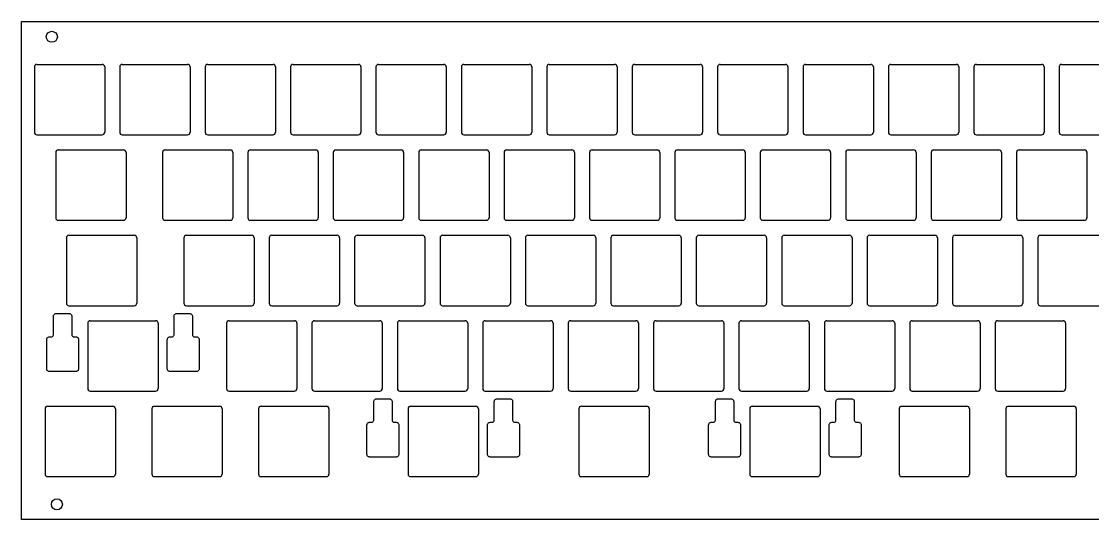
# Model space of a CAD drawing. Extents: x 54 to 889, y -223 to 315.
# Drawn here: x 81.8 to 295, y 215.7 to 314.8 of the extents above; entities that cross this region are included whole.
import ezdxf

# ---------------------------------------------------------------- set-up
doc = ezdxf.new("R2010")
doc.units = 0
doc.layers.get('0').update_dxf_attribs({"linetype": 'CONTINUOUS'})
doc.layers.add('BLACK', color=7, linetype='CONTINUOUS')

msp = doc.modelspace()

# ---------------------------------------------------------------- linework, layer by layer
for p, q in [((84.33, 305.74), (84.33, 292.74)), ((84.83, 306.24), (97.83, 306.24)), ((98.33, 305.74), (98.33, 292.74)), ((101.33, 305.74), (101.33, 292.74)), ((101.83, 306.24), (114.83, 306.24)), ((115.33, 305.74), (115.33, 292.74)), ((118.33, 305.74), (118.33, 292.74)), ((118.83, 306.24), (131.83, 306.24)), ((132.33, 305.74), (132.33, 292.74)), ((135.33, 305.74), (135.33, 292.74)), ((135.83, 306.24), (148.83, 306.24)), ((149.33, 305.74), (149.33, 292.74)), ((152.33, 305.74), (152.33, 292.74)), ((152.83, 306.24), (165.83, 306.24)), ((166.33, 305.74), (166.33, 292.74)), ((169.33, 305.74), (169.33, 292.74)), ((169.83, 306.24), (182.83, 306.24)), ((183.33, 305.74), (183.33, 292.74)), ((186.33, 305.74), (186.33, 292.74)), ((186.83, 306.24), (199.83, 306.24)), ((200.33, 305.74), (200.33, 292.74)), ((203.33, 305.74), (203.33, 292.74)), ((203.83, 306.24), (216.83, 306.24)), ((217.33, 305.74), (217.33, 292.74)), ((220.33, 305.74), (220.33, 292.74)), ((220.83, 306.24), (233.83, 306.24)), ((234.33, 305.74), (234.33, 292.74)), ((237.33, 305.74), (237.33, 292.74)), ((237.83, 306.24), (250.83, 306.24)), ((251.33, 305.74), (251.33, 292.74)), ((254.33, 305.74), (254.33, 292.74)), ((254.83, 306.24), (267.83, 306.24)), ((268.33, 305.74), (268.33, 292.74)), ((271.33, 305.74), (271.33, 292.74)), ((271.83, 306.24), (284.83, 306.24)), ((285.33, 305.74), (285.33, 292.74)), ((288.33, 305.74), (288.33, 292.74)), ((288.83, 306.24), (301.83, 306.24)), ((84.83, 292.24), (97.83, 292.24)), ((101.83, 292.24), (114.83, 292.24)), ((118.83, 292.24), (131.83, 292.24)), ((135.83, 292.24), (148.83, 292.24)), ((152.83, 292.24), (165.83, 292.24)), ((169.83, 292.24), (182.83, 292.24)), ((186.83, 292.24), (199.83, 292.24)), ((203.83, 292.24), (216.83, 292.24)), ((220.83, 292.24), (233.83, 292.24)), ((237.83, 292.24), (250.83, 292.24)), ((254.83, 292.24), (267.83, 292.24)), ((271.83, 292.24), (284.83, 292.24)), ((288.83, 292.24), (301.83, 292.24)), ((88.58, 288.74), (88.58, 275.74)), ((89.08, 289.24), (102.08, 289.24)), ((102.58, 288.74), (102.58, 275.74)), ((109.83, 288.74), (109.83, 275.74)), ((110.33, 289.24), (123.33, 289.24)), ((123.83, 288.74), (123.83, 275.74)), ((126.83, 288.74), (126.83, 275.74)), ((127.33, 289.24), (140.33, 289.24)), ((140.83, 288.74), (140.83, 275.74)), ((143.83, 288.74), (143.83, 275.74)), ((144.33, 289.24), (157.33, 289.24)), ((157.83, 288.74), (157.83, 275.74)), ((160.83, 288.74), (160.83, 275.74)), ((161.33, 289.24), (174.33, 289.24)), ((174.83, 288.74), (174.83, 275.74)), ((177.83, 288.74), (177.83, 275.74)), ((178.33, 289.24), (191.33, 289.24)), ((191.83, 288.74), (191.83, 275.74)), ((194.83, 288.74), (194.83, 275.74)), ((195.33, 289.24), (208.33, 289.24)), ((208.83, 288.74), (208.83, 275.74)), ((211.83, 288.74), (211.83, 275.74)), ((212.33, 289.24), (225.33, 289.24)), ((225.83, 288.74), (225.83, 275.74)), ((228.83, 288.74), (228.83, 275.74)), ((229.33, 289.24), (242.33, 289.24)), ((242.83, 288.74), (242.83, 275.74)), ((245.83, 288.74), (245.83, 275.74)), ((246.33, 289.24), (259.33, 289.24)), ((259.83, 288.74), (259.83, 275.74)), ((262.83, 288.74), (262.83, 275.74)), ((263.33, 289.24), (276.33, 289.24)), ((276.83, 288.74), (276.83, 275.74)), ((279.83, 288.74), (279.83, 275.74)), ((280.33, 289.24), (293.33, 289.24)), ((293.83, 288.74), (293.83, 275.74)), ((89.08, 275.24), (102.08, 275.24)), ((110.33, 275.24), (123.33, 275.24)), ((127.33, 275.24), (140.33, 275.24)), ((144.33, 275.24), (157.33, 275.24)), ((161.33, 275.24), (174.33, 275.24)), ((178.33, 275.24), (191.33, 275.24)), ((195.33, 275.24), (208.33, 275.24)), ((212.33, 275.24), (225.33, 275.24)), ((229.33, 275.24), (242.33, 275.24)), ((246.33, 275.24), (259.33, 275.24)), ((263.33, 275.24), (276.33, 275.24)), ((280.33, 275.24), (293.33, 275.24)), ((90.71, 271.74), (90.71, 258.74)), ((91.21, 272.24), (104.21, 272.24)), ((104.71, 271.74), (104.71, 258.74)), ((114.08, 271.74), (114.08, 258.74)), ((114.58, 272.24), (127.58, 272.24)), ((128.08, 271.74), (128.08, 258.74)), ((131.08, 271.74), (131.08, 258.74)), ((131.58, 272.24), (144.58, 272.24)), ((145.08, 271.74), (145.08, 258.74)), ((148.08, 271.74), (148.08, 258.74)), ((148.58, 272.24), (161.58, 272.24)), ((162.08, 271.74), (162.08, 258.74)), ((165.08, 271.74), (165.08, 258.74)), ((165.58, 272.24), (178.58, 272.24)), ((179.08, 271.74), (179.08, 258.74)), ((182.08, 271.74), (182.08, 258.74)), ((182.58, 272.24), (195.58, 272.24)), ((196.08, 271.74), (196.08, 258.74)), ((199.08, 271.74), (199.08, 258.74)), ((199.58, 272.24), (212.58, 272.24)), ((213.08, 271.74), (213.08, 258.74)), ((216.08, 271.74), (216.08, 258.74)), ((216.58, 272.24), (229.58, 272.24)), ((230.08, 271.74), (230.08, 258.74)), ((233.08, 271.74), (233.08, 258.74)), ((233.58, 272.24), (246.58, 272.24)), ((247.08, 271.74), (247.08, 258.74)), ((250.08, 271.74), (250.08, 258.74)), ((250.58, 272.24), (263.58, 272.24)), ((264.08, 271.74), (264.08, 258.74)), ((267.08, 271.74), (267.08, 258.74)), ((267.58, 272.24), (280.58, 272.24)), ((281.08, 271.74), (281.08, 258.74)), ((284.08, 271.74), (284.08, 258.74)), ((284.58, 272.24), (297.58, 272.24)), ((91.21, 258.24), (104.21, 258.24)), ((114.58, 258.24), (127.58, 258.24)), ((131.58, 258.24), (144.58, 258.24)), ((148.58, 258.24), (161.58, 258.24)), ((165.58, 258.24), (178.58, 258.24)), ((182.58, 258.24), (195.58, 258.24)), ((199.58, 258.24), (212.58, 258.24)), ((216.58, 258.24), (229.58, 258.24)), ((233.58, 258.24), (246.58, 258.24)), ((250.58, 258.24), (263.58, 258.24)), ((267.58, 258.24), (280.58, 258.24)), ((284.58, 258.24), (297.58, 258.24)), ((94.96, 254.74), (94.96, 241.74)), ((95.46, 255.24), (108.46, 255.24)), ((108.96, 254.74), (108.96, 241.74)), ((122.58, 254.74), (122.58, 241.74)), ((123.08, 255.24), (136.08, 255.24)), ((136.58, 254.74), (136.58, 241.74)), ((139.58, 254.74), (139.58, 241.74)), ((140.08, 255.24), (153.08, 255.24)), ((153.58, 254.74), (153.58, 241.74)), ((156.58, 254.74), (156.58, 241.74)), ((157.08, 255.24), (170.08, 255.24)), ((170.58, 254.74), (170.58, 241.74)), ((173.58, 254.74), (173.58, 241.74)), ((174.08, 255.24), (187.08, 255.24)), ((187.58, 254.74), (187.58, 241.74)), ((190.58, 254.74), (190.58, 241.74)), ((191.08, 255.24), (204.08, 255.24)), ((204.58, 254.74), (204.58, 241.74)), ((207.58, 254.74), (207.58, 241.74)), ((208.08, 255.24), (221.08, 255.24)), ((221.58, 254.74), (221.58, 241.74)), ((224.58, 254.74), (224.58, 241.74)), ((225.08, 255.24), (238.08, 255.24)), ((238.58, 254.74), (238.58, 241.74)), ((241.58, 254.74), (241.58, 241.74)), ((242.08, 255.24), (255.08, 255.24)), ((255.58, 254.74), (255.58, 241.74)), ((258.58, 254.74), (258.58, 241.74)), ((259.08, 255.24), (272.08, 255.24)), ((272.58, 254.74), (272.58, 241.74)), ((275.58, 254.74), (275.58, 241.74)), ((276.08, 255.24), (289.08, 255.24)), ((289.58, 254.74), (289.58, 241.74)), ((95.46, 241.24), (108.46, 241.24)), ((123.08, 241.24), (136.08, 241.24)), ((140.08, 241.24), (153.08, 241.24)), ((157.08, 241.24), (170.08, 241.24)), ((174.08, 241.24), (187.08, 241.24)), ((191.08, 241.24), (204.08, 241.24)), ((208.08, 241.24), (221.08, 241.24)), ((225.08, 241.24), (238.08, 241.24)), ((242.08, 241.24), (255.08, 241.24)), ((259.08, 241.24), (272.08, 241.24)), ((276.08, 241.24), (289.08, 241.24)), ((86.46, 237.74), (86.46, 224.74)), ((86.96, 238.24), (99.96, 238.24)), ((100.46, 237.74), (100.46, 224.74)), ((107.71, 237.74), (107.71, 224.74)), ((108.21, 238.24), (121.21, 238.24)), ((121.71, 237.74), (121.71, 224.74)), ((128.96, 237.74), (128.96, 224.74)), ((129.46, 238.24), (142.46, 238.24)), ((142.96, 237.74), (142.96, 224.74)), ((158.71, 237.74), (158.71, 224.74)), ((159.21, 238.24), (172.21, 238.24)), ((172.71, 237.74), (172.71, 224.74)), ((192.71, 237.74), (192.71, 224.74)), ((193.21, 238.24), (206.21, 238.24)), ((206.71, 237.74), (206.71, 224.74)), ((226.71, 237.74), (226.71, 224.74)), ((227.21, 238.24), (240.21, 238.24)), ((240.71, 237.74), (240.71, 224.74)), ((256.46, 237.74), (256.46, 224.74)), ((256.96, 238.24), (269.96, 238.24)), ((270.46, 237.74), (270.46, 224.74)), ((277.71, 237.74), (277.71, 224.74)), ((278.21, 238.24), (291.21, 238.24)), ((291.71, 237.74), (291.71, 224.74)), ((86.96, 224.24), (99.96, 224.24)), ((108.21, 224.24), (121.21, 224.24)), ((129.46, 224.24), (142.46, 224.24)), ((159.21, 224.24), (172.21, 224.24)), ((193.21, 224.24), (206.21, 224.24)), ((227.21, 224.24), (240.21, 224.24)), ((256.96, 224.24), (269.96, 224.24)), ((278.21, 224.24), (291.21, 224.24))]:
    msp.add_line(p, q)
at = {"linetype": 'Continuous'}
msp.add_lwpolyline([(81.75, 314.79), (394.86, 314.79), (394.86, 215.69), (81.75, 215.69)], close=True, dxfattribs=at)
for centre in [(87.81, 311.74), (88.81, 218.74)]:
    msp.add_circle(centre, 1.1, dxfattribs=at)
for centre, start, end in [((84.83, 305.74), 90, 180), ((97.83, 305.74), 0, 90), ((101.83, 305.74), 90, 180), ((114.83, 305.74), 0, 90), ((118.83, 305.74), 90, 180), ((131.83, 305.74), 0, 90), ((135.83, 305.74), 90, 180), ((148.83, 305.74), 0, 90), ((152.83, 305.74), 90, 180), ((165.83, 305.74), 0, 90), ((169.83, 305.74), 90, 180), ((182.83, 305.74), 0, 90), ((186.83, 305.74), 90, 180), ((199.83, 305.74), 0, 90), ((203.83, 305.74), 90, 180), ((216.83, 305.74), 0, 90), ((220.83, 305.74), 90, 180), ((233.83, 305.74), 0, 90), ((237.83, 305.74), 90, 180), ((250.83, 305.74), 0, 90), ((254.83, 305.74), 90, 180), ((267.83, 305.74), 0, 90), ((271.83, 305.74), 90, 180), ((284.83, 305.74), 0, 90), ((288.83, 305.74), 90, 180), ((84.83, 292.74), 180, 270), ((97.83, 292.74), 270, 0), ((101.83, 292.74), 180, 270), ((114.83, 292.74), 270, 0), ((118.83, 292.74), 180, 270), ((131.83, 292.74), 270, 0), ((135.83, 292.74), 180, 270), ((148.83, 292.74), 270, 0), ((152.83, 292.74), 180, 270), ((165.83, 292.74), 270, 0), ((169.83, 292.74), 180, 270), ((182.83, 292.74), 270, 0), ((186.83, 292.74), 180, 270), ((199.83, 292.74), 270, 0), ((203.83, 292.74), 180, 270), ((216.83, 292.74), 270, 0), ((220.83, 292.74), 180, 270), ((233.83, 292.74), 270, 0), ((237.83, 292.74), 180, 270), ((250.83, 292.74), 270, 0), ((254.83, 292.74), 180, 270), ((267.83, 292.74), 270, 0), ((271.83, 292.74), 180, 270), ((284.83, 292.74), 270, 0), ((288.83, 292.74), 180, 270), ((89.08, 288.74), 90, 180), ((102.08, 288.74), 0, 90), ((110.33, 288.74), 90, 180), ((123.33, 288.74), 0, 90), ((127.33, 288.74), 90, 180), ((140.33, 288.74), 0, 90), ((144.33, 288.74), 90, 180), ((157.33, 288.74), 0, 90), ((161.33, 288.74), 90, 180), ((174.33, 288.74), 0, 90), ((178.33, 288.74), 90, 180), ((191.33, 288.74), 0, 90), ((195.33, 288.74), 90, 180), ((208.33, 288.74), 0, 90), ((212.33, 288.74), 90, 180), ((225.33, 288.74), 0, 90), ((229.33, 288.74), 90, 180), ((242.33, 288.74), 0, 90), ((246.33, 288.74), 90, 180), ((259.33, 288.74), 0, 90), ((263.33, 288.74), 90, 180), ((276.33, 288.74), 0, 90), ((280.33, 288.74), 90, 180), ((293.33, 288.74), 0, 90), ((89.08, 275.74), 180, 270), ((102.08, 275.74), 270, 0), ((110.33, 275.74), 180, 270), ((123.33, 275.74), 270, 0), ((127.33, 275.74), 180, 270), ((140.33, 275.74), 270, 0), ((144.33, 275.74), 180, 270), ((157.33, 275.74), 270, 0), ((161.33, 275.74), 180, 270), ((174.33, 275.74), 270, 0), ((178.33, 275.74), 180, 270), ((191.33, 275.74), 270, 0), ((195.33, 275.74), 180, 270), ((208.33, 275.74), 270, 0), ((212.33, 275.74), 180, 270), ((225.33, 275.74), 270, 0), ((229.33, 275.74), 180, 270), ((242.33, 275.74), 270, 0), ((246.33, 275.74), 180, 270), ((259.33, 275.74), 270, 0), ((263.33, 275.74), 180, 270), ((276.33, 275.74), 270, 0), ((280.33, 275.74), 180, 270), ((293.33, 275.74), 270, 0), ((91.21, 271.74), 90, 180), ((104.21, 271.74), 0, 90), ((114.58, 271.74), 90, 180), ((127.58, 271.74), 0, 90), ((131.58, 271.74), 90, 180), ((144.58, 271.74), 0, 90), ((148.58, 271.74), 90, 180), ((161.58, 271.74), 0, 90), ((165.58, 271.74), 90, 180), ((178.58, 271.74), 0, 90), ((182.58, 271.74), 90, 180), ((195.58, 271.74), 0, 90), ((199.58, 271.74), 90, 180), ((212.58, 271.74), 0, 90), ((216.58, 271.74), 90, 180), ((229.58, 271.74), 0, 90), ((233.58, 271.74), 90, 180), ((246.58, 271.74), 0, 90), ((250.58, 271.74), 90, 180), ((263.58, 271.74), 0, 90), ((267.58, 271.74), 90, 180), ((280.58, 271.74), 0, 90), ((284.58, 271.74), 90, 180), ((91.21, 258.74), 180, 270), ((104.21, 258.74), 270, 0), ((114.58, 258.74), 180, 270), ((127.58, 258.74), 270, 0), ((131.58, 258.74), 180, 270), ((144.58, 258.74), 270, 0), ((148.58, 258.74), 180, 270), ((161.58, 258.74), 270, 0), ((165.58, 258.74), 180, 270), ((178.58, 258.74), 270, 0), ((182.58, 258.74), 180, 270), ((195.58, 258.74), 270, 0), ((199.58, 258.74), 180, 270), ((212.58, 258.74), 270, 0), ((216.58, 258.74), 180, 270), ((229.58, 258.74), 270, 0), ((233.58, 258.74), 180, 270), ((246.58, 258.74), 270, 0), ((250.58, 258.74), 180, 270), ((263.58, 258.74), 270, 0), ((267.58, 258.74), 180, 270), ((280.58, 258.74), 270, 0), ((284.58, 258.74), 180, 270), ((95.46, 254.74), 90, 180), ((108.46, 254.74), 0, 90), ((123.08, 254.74), 90, 180), ((136.08, 254.74), 0, 90), ((140.08, 254.74), 90, 180), ((153.08, 254.74), 0, 90), ((157.08, 254.74), 90, 180), ((170.08, 254.74), 0, 90), ((174.08, 254.74), 90, 180), ((187.08, 254.74), 0, 90), ((191.08, 254.74), 90, 180), ((204.08, 254.74), 0, 90), ((208.08, 254.74), 90, 180), ((221.08, 254.74), 0, 90), ((225.08, 254.74), 90, 180), ((238.08, 254.74), 0, 90), ((242.08, 254.74), 90, 180), ((255.08, 254.74), 0, 90), ((259.08, 254.74), 90, 180), ((272.08, 254.74), 0, 90), ((276.08, 254.74), 90, 180), ((289.08, 254.74), 0, 90), ((95.46, 241.74), 180, 270), ((108.46, 241.74), 270, 0), ((123.08, 241.74), 180, 270), ((136.08, 241.74), 270, 0), ((140.08, 241.74), 180, 270), ((153.08, 241.74), 270, 0), ((157.08, 241.74), 180, 270), ((170.08, 241.74), 270, 0), ((174.08, 241.74), 180, 270), ((187.08, 241.74), 270, 0), ((191.08, 241.74), 180, 270), ((204.08, 241.74), 270, 0), ((208.08, 241.74), 180, 270), ((221.08, 241.74), 270, 0), ((225.08, 241.74), 180, 270), ((238.08, 241.74), 270, 0), ((242.08, 241.74), 180, 270), ((255.08, 241.74), 270, 0), ((259.08, 241.74), 180, 270), ((272.08, 241.74), 270, 0), ((276.08, 241.74), 180, 270), ((289.08, 241.74), 270, 0), ((86.96, 237.74), 90, 180), ((99.96, 237.74), 0, 90), ((108.21, 237.74), 90, 180), ((121.21, 237.74), 0, 90), ((129.46, 237.74), 90, 180), ((142.46, 237.74), 0, 90), ((159.21, 237.74), 90, 180), ((172.21, 237.74), 0, 90), ((193.21, 237.74), 90, 180), ((206.21, 237.74), 0, 90), ((227.21, 237.74), 90, 180), ((240.21, 237.74), 0, 90), ((256.96, 237.74), 90, 180), ((269.96, 237.74), 0, 90), ((278.21, 237.74), 90, 180), ((291.21, 237.74), 0, 90), ((86.96, 224.74), 180, 270), ((99.96, 224.74), 270, 0), ((108.21, 224.74), 180, 270), ((121.21, 224.74), 270, 0), ((129.46, 224.74), 180, 270), ((142.46, 224.74), 270, 0), ((159.21, 224.74), 180, 270), ((172.21, 224.74), 270, 0), ((193.21, 224.74), 180, 270), ((206.21, 224.74), 270, 0), ((227.21, 224.74), 180, 270), ((240.21, 224.74), 270, 0), ((256.96, 224.74), 180, 270), ((269.96, 224.74), 270, 0), ((278.21, 224.74), 180, 270), ((291.21, 224.74), 270, 0)]:
    msp.add_arc(centre, 0.5, start, end)
at = {"layer": 'BLACK', "linetype": 'Continuous'}
for p, q in [((88.13, 256.17), (88.15, 256.28)), ((88.13, 252.52), (88.13, 256.17)), ((88.15, 256.28), (88.19, 256.39)), ((88.19, 256.39), (88.25, 256.49)), ((88.25, 256.49), (88.33, 256.58)), ((88.33, 256.58), (88.43, 256.64)), ((88.43, 256.64), (88.54, 256.68)), ((88.54, 256.68), (88.66, 256.69)), ((88.66, 256.69), (88.66, 256.69)), ((88.66, 256.69), (91.26, 256.69)), ((91.26, 256.69), (91.37, 256.68)), ((91.37, 256.68), (91.49, 256.64)), ((91.49, 256.64), (91.59, 256.58)), ((91.59, 256.58), (91.67, 256.49)), ((91.67, 256.49), (91.73, 256.39)), ((91.73, 256.39), (91.77, 256.28)), ((91.77, 256.28), (91.78, 256.17)), ((91.78, 256.17), (91.78, 256.16)), ((91.78, 256.16), (91.78, 252.52)), ((112.13, 256.17), (112.15, 256.28)), ((112.13, 252.52), (112.13, 256.17)), ((112.15, 256.28), (112.19, 256.39)), ((112.19, 256.39), (112.25, 256.49)), ((112.25, 256.49), (112.33, 256.58)), ((112.33, 256.58), (112.43, 256.64)), ((112.43, 256.64), (112.54, 256.68)), ((112.54, 256.68), (112.66, 256.69)), ((112.66, 256.69), (112.66, 256.69)), ((112.66, 256.69), (115.26, 256.69)), ((115.26, 256.69), (115.37, 256.68)), ((115.37, 256.68), (115.49, 256.64)), ((115.49, 256.64), (115.59, 256.58)), ((115.59, 256.58), (115.67, 256.49)), ((115.67, 256.49), (115.73, 256.39)), ((115.73, 256.39), (115.77, 256.28)), ((115.77, 256.28), (115.78, 256.17)), ((115.78, 256.17), (115.78, 256.16)), ((115.78, 256.16), (115.78, 252.52)), ((86.78, 251.52), (86.8, 251.63)), ((86.8, 251.63), (86.84, 251.74)), ((86.84, 251.74), (86.9, 251.84)), ((86.9, 251.84), (86.98, 251.93)), ((86.98, 251.93), (87.08, 251.99)), ((87.08, 251.99), (87.19, 252.03)), ((87.19, 252.03), (87.31, 252.04)), ((87.31, 252.04), (87.31, 252.04)), ((87.31, 252.04), (87.66, 252.04)), ((87.66, 252.04), (87.72, 252.04)), ((87.72, 252.04), (87.84, 252.07)), ((87.84, 252.07), (87.95, 252.14)), ((87.95, 252.14), (88.04, 252.22)), ((88.04, 252.22), (88.1, 252.33)), ((88.1, 252.33), (88.13, 252.45)), ((88.13, 252.45), (88.13, 252.52)), ((88.13, 252.52), (88.13, 252.52)), ((91.78, 252.52), (91.78, 252.45)), ((91.78, 252.45), (91.82, 252.33)), ((91.82, 252.33), (91.88, 252.22)), ((91.88, 252.22), (91.97, 252.14)), ((91.97, 252.14), (92.07, 252.07)), ((92.07, 252.07), (92.2, 252.04)), ((92.2, 252.04), (92.26, 252.04)), ((92.26, 252.04), (92.26, 252.04)), ((92.26, 252.04), (92.61, 252.04)), ((92.61, 252.04), (92.72, 252.03)), ((92.72, 252.03), (92.84, 251.99)), ((92.84, 251.99), (92.94, 251.93)), ((92.94, 251.93), (93.02, 251.84)), ((93.02, 251.84), (93.08, 251.74)), ((93.08, 251.74), (93.12, 251.63)), ((93.12, 251.63), (93.13, 251.52)), ((110.78, 251.52), (110.8, 251.63)), ((110.8, 251.63), (110.84, 251.74)), ((110.84, 251.74), (110.9, 251.84)), ((110.9, 251.84), (110.98, 251.93)), ((110.98, 251.93), (111.08, 251.99)), ((111.08, 251.99), (111.19, 252.03)), ((111.19, 252.03), (111.31, 252.04)), ((111.31, 252.04), (111.31, 252.04)), ((111.31, 252.04), (111.66, 252.04)), ((111.66, 252.04), (111.72, 252.04)), ((111.72, 252.04), (111.84, 252.07)), ((111.84, 252.07), (111.95, 252.14)), ((111.95, 252.14), (112.04, 252.22)), ((112.04, 252.22), (112.1, 252.33)), ((112.1, 252.33), (112.13, 252.45)), ((112.13, 252.45), (112.13, 252.52)), ((112.13, 252.52), (112.13, 252.52)), ((115.78, 252.52), (115.78, 252.45)), ((115.78, 252.45), (115.82, 252.33)), ((115.82, 252.33), (115.88, 252.22)), ((115.88, 252.22), (115.97, 252.14)), ((115.97, 252.14), (116.07, 252.07)), ((116.07, 252.07), (116.2, 252.04)), ((116.2, 252.04), (116.26, 252.04)), ((116.26, 252.04), (116.26, 252.04)), ((116.26, 252.04), (116.61, 252.04)), ((116.61, 252.04), (116.72, 252.03)), ((116.72, 252.03), (116.84, 251.99)), ((116.84, 251.99), (116.94, 251.93)), ((116.94, 251.93), (117.02, 251.84)), ((117.02, 251.84), (117.08, 251.74)), ((117.08, 251.74), (117.12, 251.63)), ((117.12, 251.63), (117.13, 251.52)), ((86.78, 245.67), (86.78, 251.52)), ((93.13, 251.52), (93.13, 251.51)), ((93.13, 251.51), (93.13, 245.67)), ((110.78, 245.67), (110.78, 251.52)), ((117.13, 251.52), (117.13, 251.51)), ((117.13, 251.51), (117.13, 245.67)), ((86.8, 245.55), (86.78, 245.67)), ((86.78, 245.67), (86.78, 245.67)), ((86.84, 245.44), (86.8, 245.55)), ((86.9, 245.34), (86.84, 245.44)), ((86.98, 245.26), (86.9, 245.34)), ((87.08, 245.19), (86.98, 245.26)), ((87.19, 245.15), (87.08, 245.19)), ((92.84, 245.19), (92.72, 245.15)), ((92.94, 245.26), (92.84, 245.19)), ((93.02, 245.34), (92.94, 245.26)), ((93.08, 245.44), (93.02, 245.34)), ((93.12, 245.55), (93.08, 245.44)), ((93.13, 245.67), (93.12, 245.55)), ((110.8, 245.55), (110.78, 245.67)), ((110.78, 245.67), (110.78, 245.67)), ((110.84, 245.44), (110.8, 245.55)), ((110.9, 245.34), (110.84, 245.44)), ((110.98, 245.26), (110.9, 245.34)), ((111.08, 245.19), (110.98, 245.26)), ((111.19, 245.15), (111.08, 245.19)), ((116.84, 245.19), (116.72, 245.15)), ((116.94, 245.26), (116.84, 245.19)), ((117.02, 245.34), (116.94, 245.26)), ((117.08, 245.44), (117.02, 245.34)), ((117.12, 245.55), (117.08, 245.44)), ((117.13, 245.67), (117.12, 245.55)), ((87.31, 245.14), (87.19, 245.15)), ((92.6, 245.14), (87.31, 245.14)), ((92.61, 245.14), (92.6, 245.14)), ((92.72, 245.15), (92.61, 245.14)), ((111.31, 245.14), (111.19, 245.15)), ((116.6, 245.14), (111.31, 245.14)), ((116.61, 245.14), (116.6, 245.14)), ((116.72, 245.15), (116.61, 245.14)), ((151.88, 239.17), (151.9, 239.28)), ((151.88, 235.52), (151.88, 239.17)), ((151.9, 239.28), (151.94, 239.39)), ((151.94, 239.39), (152, 239.49)), ((152, 239.49), (152.08, 239.58)), ((152.08, 239.58), (152.18, 239.64)), ((152.18, 239.64), (152.29, 239.68)), ((152.29, 239.68), (152.41, 239.69)), ((152.41, 239.69), (152.41, 239.69)), ((152.41, 239.69), (155.01, 239.69)), ((155.01, 239.69), (155.12, 239.68)), ((155.12, 239.68), (155.24, 239.64)), ((155.24, 239.64), (155.34, 239.58)), ((155.34, 239.58), (155.42, 239.49)), ((155.42, 239.49), (155.48, 239.39)), ((155.48, 239.39), (155.52, 239.28)), ((155.52, 239.28), (155.53, 239.17)), ((155.53, 239.17), (155.53, 239.16)), ((155.53, 239.16), (155.53, 235.52)), ((175.88, 239.17), (175.9, 239.28)), ((175.88, 235.52), (175.88, 239.17)), ((175.9, 239.28), (175.94, 239.39)), ((175.94, 239.39), (176, 239.49)), ((176, 239.49), (176.08, 239.58)), ((176.08, 239.58), (176.18, 239.64)), ((176.18, 239.64), (176.29, 239.68)), ((176.29, 239.68), (176.41, 239.69)), ((176.41, 239.69), (176.41, 239.69)), ((176.41, 239.69), (179.01, 239.69)), ((179.01, 239.69), (179.12, 239.68)), ((179.12, 239.68), (179.24, 239.64)), ((179.24, 239.64), (179.34, 239.58)), ((179.34, 239.58), (179.42, 239.49)), ((179.42, 239.49), (179.48, 239.39)), ((179.48, 239.39), (179.52, 239.28)), ((179.52, 239.28), (179.53, 239.17)), ((179.53, 239.17), (179.53, 239.16)), ((179.53, 239.16), (179.53, 235.52)), ((219.88, 239.17), (219.9, 239.28)), ((219.88, 235.52), (219.88, 239.17)), ((219.9, 239.28), (219.94, 239.39)), ((219.94, 239.39), (220, 239.49)), ((220, 239.49), (220.08, 239.58)), ((220.08, 239.58), (220.18, 239.64)), ((220.18, 239.64), (220.29, 239.68)), ((220.29, 239.68), (220.41, 239.69)), ((220.41, 239.69), (220.41, 239.69)), ((220.41, 239.69), (223.01, 239.69)), ((223.01, 239.69), (223.12, 239.68)), ((223.12, 239.68), (223.24, 239.64)), ((223.24, 239.64), (223.34, 239.58)), ((223.34, 239.58), (223.42, 239.49)), ((223.42, 239.49), (223.48, 239.39)), ((223.48, 239.39), (223.52, 239.28)), ((223.52, 239.28), (223.53, 239.17)), ((223.53, 239.17), (223.53, 239.16)), ((223.53, 239.16), (223.53, 235.52)), ((243.88, 239.17), (243.9, 239.28)), ((243.88, 235.52), (243.88, 239.17)), ((243.9, 239.28), (243.94, 239.39)), ((243.94, 239.39), (244, 239.49)), ((244, 239.49), (244.08, 239.58)), ((244.08, 239.58), (244.18, 239.64)), ((244.18, 239.64), (244.29, 239.68)), ((244.29, 239.68), (244.41, 239.69)), ((244.41, 239.69), (244.41, 239.69)), ((244.41, 239.69), (247.01, 239.69)), ((247.01, 239.69), (247.12, 239.68)), ((247.12, 239.68), (247.24, 239.64)), ((247.24, 239.64), (247.34, 239.58)), ((247.34, 239.58), (247.42, 239.49)), ((247.42, 239.49), (247.48, 239.39)), ((247.48, 239.39), (247.52, 239.28)), ((247.52, 239.28), (247.53, 239.17)), ((247.53, 239.17), (247.53, 239.16)), ((150.53, 234.52), (150.55, 234.63)), ((150.55, 234.63), (150.59, 234.74)), ((150.59, 234.74), (150.65, 234.84)), ((150.65, 234.84), (150.73, 234.93)), ((150.73, 234.93), (150.83, 234.99)), ((150.83, 234.99), (150.94, 235.03)), ((150.94, 235.03), (151.06, 235.04)), ((151.06, 235.04), (151.06, 235.04)), ((151.06, 235.04), (151.41, 235.04)), ((151.41, 235.04), (151.47, 235.04)), ((151.47, 235.04), (151.59, 235.07)), ((151.59, 235.07), (151.7, 235.14)), ((151.7, 235.14), (151.79, 235.22)), ((151.79, 235.22), (151.85, 235.33)), ((151.85, 235.33), (151.88, 235.45)), ((151.88, 235.45), (151.88, 235.52)), ((151.88, 235.52), (151.88, 235.52)), ((155.53, 235.52), (155.53, 235.45)), ((155.53, 235.45), (155.57, 235.33)), ((155.57, 235.33), (155.63, 235.22)), ((155.63, 235.22), (155.72, 235.14)), ((155.72, 235.14), (155.82, 235.07)), ((155.82, 235.07), (155.95, 235.04)), ((155.95, 235.04), (156.01, 235.04)), ((156.01, 235.04), (156.01, 235.04)), ((156.01, 235.04), (156.36, 235.04)), ((156.36, 235.04), (156.47, 235.03)), ((156.47, 235.03), (156.59, 234.99)), ((156.59, 234.99), (156.69, 234.93)), ((156.69, 234.93), (156.77, 234.84)), ((156.77, 234.84), (156.83, 234.74)), ((156.83, 234.74), (156.87, 234.63)), ((156.87, 234.63), (156.88, 234.52)), ((174.53, 234.52), (174.55, 234.63)), ((174.55, 234.63), (174.59, 234.74)), ((174.59, 234.74), (174.65, 234.84)), ((174.65, 234.84), (174.73, 234.93)), ((174.73, 234.93), (174.83, 234.99)), ((174.83, 234.99), (174.94, 235.03)), ((174.94, 235.03), (175.06, 235.04)), ((175.06, 235.04), (175.06, 235.04)), ((175.06, 235.04), (175.41, 235.04)), ((175.41, 235.04), (175.47, 235.04)), ((175.47, 235.04), (175.59, 235.07)), ((175.59, 235.07), (175.7, 235.14)), ((175.7, 235.14), (175.79, 235.22)), ((175.79, 235.22), (175.85, 235.33)), ((175.85, 235.33), (175.88, 235.45)), ((175.88, 235.45), (175.88, 235.52)), ((175.88, 235.52), (175.88, 235.52)), ((179.53, 235.52), (179.53, 235.45)), ((179.53, 235.45), (179.57, 235.33)), ((179.57, 235.33), (179.63, 235.22)), ((179.63, 235.22), (179.72, 235.14)), ((179.72, 235.14), (179.82, 235.07)), ((179.82, 235.07), (179.95, 235.04)), ((179.95, 235.04), (180.01, 235.04)), ((180.01, 235.04), (180.01, 235.04)), ((180.01, 235.04), (180.36, 235.04)), ((180.36, 235.04), (180.47, 235.03)), ((180.47, 235.03), (180.59, 234.99)), ((180.59, 234.99), (180.69, 234.93)), ((180.69, 234.93), (180.77, 234.84)), ((180.77, 234.84), (180.83, 234.74)), ((180.83, 234.74), (180.87, 234.63)), ((180.87, 234.63), (180.88, 234.52)), ((218.53, 234.52), (218.55, 234.63)), ((218.55, 234.63), (218.59, 234.74)), ((218.59, 234.74), (218.65, 234.84)), ((218.65, 234.84), (218.73, 234.93)), ((218.73, 234.93), (218.83, 234.99)), ((218.83, 234.99), (218.94, 235.03)), ((218.94, 235.03), (219.06, 235.04)), ((219.06, 235.04), (219.06, 235.04)), ((219.06, 235.04), (219.41, 235.04)), ((219.41, 235.04), (219.47, 235.04)), ((219.47, 235.04), (219.59, 235.07)), ((219.59, 235.07), (219.7, 235.14)), ((219.7, 235.14), (219.79, 235.22)), ((219.79, 235.22), (219.85, 235.33)), ((219.85, 235.33), (219.88, 235.45)), ((219.88, 235.45), (219.88, 235.52)), ((219.88, 235.52), (219.88, 235.52)), ((223.53, 235.52), (223.53, 235.45)), ((223.53, 235.45), (223.57, 235.33)), ((223.57, 235.33), (223.63, 235.22)), ((223.63, 235.22), (223.72, 235.14)), ((223.72, 235.14), (223.82, 235.07)), ((223.82, 235.07), (223.95, 235.04)), ((223.95, 235.04), (224.01, 235.04)), ((224.01, 235.04), (224.01, 235.04)), ((224.01, 235.04), (224.36, 235.04)), ((224.36, 235.04), (224.47, 235.03)), ((224.47, 235.03), (224.59, 234.99)), ((224.59, 234.99), (224.69, 234.93)), ((224.69, 234.93), (224.77, 234.84)), ((224.77, 234.84), (224.83, 234.74)), ((224.83, 234.74), (224.87, 234.63)), ((224.87, 234.63), (224.88, 234.52)), ((242.53, 234.52), (242.55, 234.63)), ((242.55, 234.63), (242.59, 234.74)), ((242.59, 234.74), (242.65, 234.84)), ((242.65, 234.84), (242.73, 234.93)), ((242.73, 234.93), (242.83, 234.99)), ((242.83, 234.99), (242.94, 235.03)), ((242.94, 235.03), (243.06, 235.04)), ((243.06, 235.04), (243.06, 235.04)), ((243.06, 235.04), (243.41, 235.04)), ((243.41, 235.04), (243.47, 235.04)), ((243.47, 235.04), (243.59, 235.07)), ((243.59, 235.07), (243.7, 235.14)), ((243.7, 235.14), (243.79, 235.22)), ((243.79, 235.22), (243.85, 235.33)), ((243.85, 235.33), (243.88, 235.45)), ((243.88, 235.45), (243.88, 235.52)), ((243.88, 235.52), (243.88, 235.52)), ((247.53, 235.52), (247.53, 235.45)), ((247.53, 235.45), (247.57, 235.33)), ((247.57, 235.33), (247.63, 235.22)), ((247.63, 235.22), (247.72, 235.14)), ((247.72, 235.14), (247.82, 235.07)), ((247.82, 235.07), (247.95, 235.04)), ((247.95, 235.04), (248.01, 235.04)), ((248.01, 235.04), (248.01, 235.04)), ((248.01, 235.04), (248.36, 235.04)), ((248.36, 235.04), (248.47, 235.03)), ((248.47, 235.03), (248.59, 234.99)), ((248.59, 234.99), (248.69, 234.93)), ((248.69, 234.93), (248.77, 234.84)), ((248.77, 234.84), (248.83, 234.74)), ((248.83, 234.74), (248.87, 234.63)), ((248.87, 234.63), (248.88, 234.52)), ((150.53, 228.67), (150.53, 234.52)), ((156.88, 234.52), (156.88, 234.51)), ((156.88, 234.51), (156.88, 228.67)), ((174.53, 228.67), (174.53, 234.52)), ((180.88, 234.52), (180.88, 234.51)), ((180.88, 234.51), (180.88, 228.67)), ((218.53, 228.67), (218.53, 234.52)), ((224.88, 234.52), (224.88, 234.51)), ((224.88, 234.51), (224.88, 228.67)), ((242.53, 228.67), (242.53, 234.52)), ((248.88, 234.52), (248.88, 234.51)), ((248.88, 234.51), (248.88, 228.67)), ((150.55, 228.55), (150.53, 228.67)), ((150.53, 228.67), (150.53, 228.67)), ((150.59, 228.44), (150.55, 228.55)), ((150.65, 228.34), (150.59, 228.44)), ((150.73, 228.26), (150.65, 228.34)), ((150.83, 228.19), (150.73, 228.26)), ((150.94, 228.15), (150.83, 228.19)), ((151.06, 228.14), (150.94, 228.15)), ((156.35, 228.14), (151.06, 228.14)), ((156.36, 228.14), (156.35, 228.14)), ((156.47, 228.15), (156.36, 228.14)), ((156.59, 228.19), (156.47, 228.15)), ((156.69, 228.26), (156.59, 228.19)), ((156.77, 228.34), (156.69, 228.26)), ((156.83, 228.44), (156.77, 228.34)), ((156.87, 228.55), (156.83, 228.44)), ((156.88, 228.67), (156.87, 228.55)), ((174.55, 228.55), (174.53, 228.67)), ((174.53, 228.67), (174.53, 228.67)), ((174.59, 228.44), (174.55, 228.55)), ((174.65, 228.34), (174.59, 228.44)), ((174.73, 228.26), (174.65, 228.34)), ((174.83, 228.19), (174.73, 228.26)), ((174.94, 228.15), (174.83, 228.19)), ((175.06, 228.14), (174.94, 228.15)), ((180.35, 228.14), (175.06, 228.14)), ((180.36, 228.14), (180.35, 228.14)), ((180.47, 228.15), (180.36, 228.14)), ((180.59, 228.19), (180.47, 228.15)), ((180.69, 228.26), (180.59, 228.19)), ((180.77, 228.34), (180.69, 228.26)), ((180.83, 228.44), (180.77, 228.34)), ((180.87, 228.55), (180.83, 228.44)), ((180.88, 228.67), (180.87, 228.55)), ((218.55, 228.55), (218.53, 228.67)), ((218.53, 228.67), (218.53, 228.67)), ((218.59, 228.44), (218.55, 228.55)), ((218.65, 228.34), (218.59, 228.44)), ((218.73, 228.26), (218.65, 228.34)), ((218.83, 228.19), (218.73, 228.26)), ((218.94, 228.15), (218.83, 228.19)), ((219.06, 228.14), (218.94, 228.15)), ((224.35, 228.14), (219.06, 228.14)), ((224.36, 228.14), (224.35, 228.14)), ((224.47, 228.15), (224.36, 228.14)), ((224.59, 228.19), (224.47, 228.15)), ((224.69, 228.26), (224.59, 228.19)), ((224.77, 228.34), (224.69, 228.26)), ((224.83, 228.44), (224.77, 228.34)), ((224.87, 228.55), (224.83, 228.44)), ((224.88, 228.67), (224.87, 228.55)), ((242.55, 228.55), (242.53, 228.67)), ((242.53, 228.67), (242.53, 228.67)), ((242.59, 228.44), (242.55, 228.55)), ((242.65, 228.34), (242.59, 228.44)), ((242.73, 228.26), (242.65, 228.34)), ((242.83, 228.19), (242.73, 228.26)), ((242.94, 228.15), (242.83, 228.19)), ((243.06, 228.14), (242.94, 228.15)), ((248.35, 228.14), (243.06, 228.14)), ((248.36, 228.14), (248.35, 228.14)), ((248.47, 228.15), (248.36, 228.14)), ((248.59, 228.19), (248.47, 228.15)), ((248.69, 228.26), (248.59, 228.19)), ((248.77, 228.34), (248.69, 228.26)), ((248.83, 228.44), (248.77, 228.34)), ((248.87, 228.55), (248.83, 228.44)), ((248.88, 228.67), (248.87, 228.55))]:
    msp.add_line(p, q, dxfattribs=at)
msp.add_lwpolyline([(247.53, 239.16), (247.53, 235.52)], dxfattribs=at)

doc.saveas('drawing.dxf')
